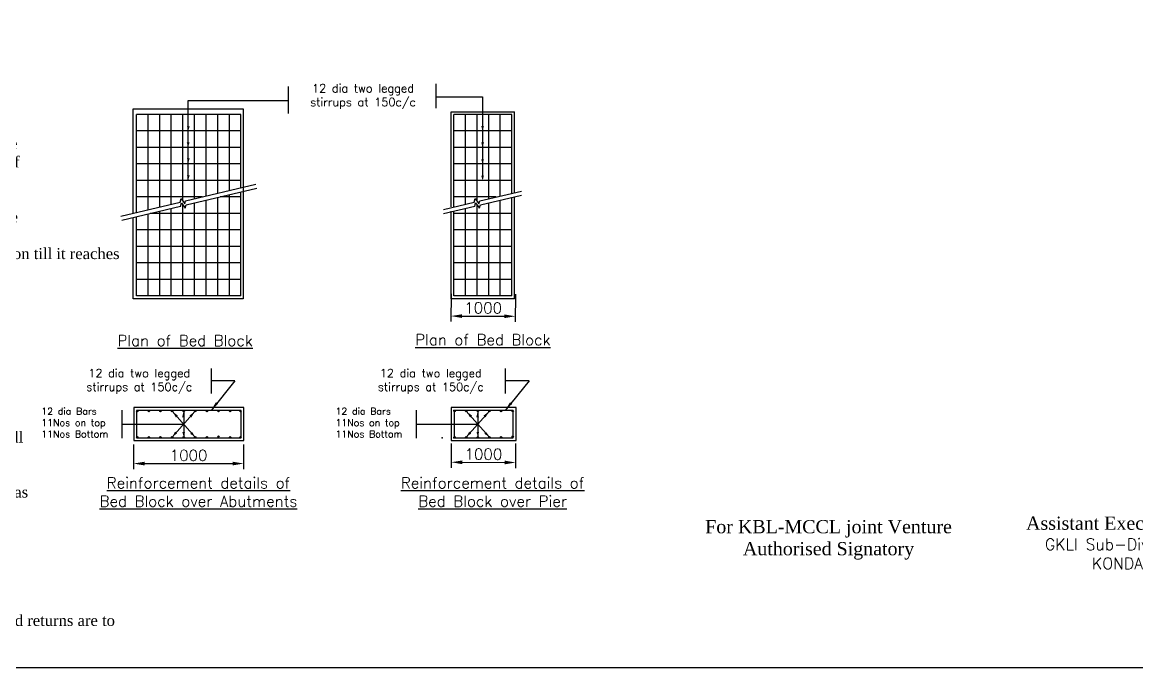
# Model space of a CAD drawing. Header units: inches. Extents: x 52682 to 53462, y 80994 to 81489.
# Drawn here: x 52900.8 to 53153.9, y 80993.9 to 81140.6 of the extents above; entities that cross this region are included whole.
import ezdxf

# ---------------------------------------------------------------- set-up
doc = ezdxf.new("R2010")
doc.units = ezdxf.units.IN
doc.header["$MEASUREMENT"] = 0
doc.styles.get("Standard").update_dxf_attribs({"font": 'romans.shx'})
doc.dimstyles.new('ISO-25', dxfattribs={"dimtxt": 2.5, "dimasz": 2.5, "dimexe": 1.25, "dimexo": 0.625, "dimtad": 1, "dimtxsty": 'Standard', "dimcen": 2.5, "dimadec": 0, "dimazin": 0, "dimtfac": 1, "dimtmove": 0, "dimatfit": 3, "dimfxl": 1, "dimarcsym": 0})

# ---------------------------------------------------------------- blocks, each defined once
blk = doc.blocks.new('*D269')
at = {"color": 0, "lineweight": -2, "transparency": 16777216}
for p, q in [((52926.05, 81044.67), (52926.05, 81039.07)), ((52951.05, 81044.67), (52951.05, 81039.07)), ((52928.55, 81040.32), (52948.55, 81040.32))]:
    blk.add_line(p, q, dxfattribs=at)
at = {"color": 0, "transparency": 16777216}
for points in [[(52928.55, 81040.74), (52928.55, 81039.9), (52926.05, 81040.32)], [(52948.55, 81040.74), (52948.55, 81039.9), (52951.05, 81040.32)]]:
    blk.add_solid(points, dxfattribs=at)
at = {"color": 0, "transparency": 16777216, "insert": (52938.55, 81042.19), "char_height": 2.5, "attachment_point": 5}
blk.add_mtext('1000', dxfattribs=at)
blk = doc.blocks.new('*D270')
at = {"color": 0, "lineweight": -2, "transparency": 16777216}
for p, q in [((52998.21, 81044.9), (52998.19, 81039.37)), ((53012.83, 81044.85), (53012.81, 81039.31)), ((53000.69, 81040.61), (53010.32, 81040.57))]:
    blk.add_line(p, q, dxfattribs=at)
at = {"color": 0, "transparency": 16777216}
for points in [[(53000.7, 81041.02), (53000.69, 81040.19), (52998.19, 81040.62)], [(53010.32, 81040.99), (53010.32, 81040.15), (53012.82, 81040.56)]]:
    blk.add_solid(points, dxfattribs=at)
at = {"color": 0, "transparency": 16777216, "insert": (53005.51, 81042.46), "char_height": 2.5, "attachment_point": 5, "rotation": 359.7851}
blk.add_mtext('1000', dxfattribs=at)
blk = doc.blocks.new('*D271')
at = {"color": 0, "lineweight": -2, "transparency": 16777216}
for p, q in [((52998.15, 81078.86), (52998.13, 81072.58)), ((53012.77, 81078.8), (53012.75, 81072.53)), ((53000.63, 81073.82), (53010.25, 81073.79))]:
    blk.add_line(p, q, dxfattribs=at)
at = {"color": 0, "transparency": 16777216}
for points in [[(53000.63, 81074.24), (53000.63, 81073.41), (52998.13, 81073.83)], [(53010.26, 81074.2), (53010.25, 81073.37), (53012.75, 81073.78)]]:
    blk.add_solid(points, dxfattribs=at)
at = {"color": 0, "transparency": 16777216, "insert": (53005.45, 81075.68), "char_height": 2.5, "attachment_point": 5, "rotation": 359.7851}
blk.add_mtext('1000', dxfattribs=at)

msp = doc.modelspace()

# ---------------------------------------------------------------- hatches: boundary and pattern name
for points in [[(52927.04, 81052.255, 1), (52926.74, 81052.255, 1)], [(52929.677, 81052.255, 1), (52929.377, 81052.255, 1)], [(52932.315, 81052.255, 1), (52932.015, 81052.255, 1)], [(52934.952, 81052.255, 1), (52934.652, 81052.255, 1)], [(52937.59, 81052.255, 1), (52937.29, 81052.255, 1)], [(52940.227, 81052.255, 1), (52939.927, 81052.255, 1)], [(52942.865, 81052.255, 1), (52942.565, 81052.255, 1)], [(52945.502, 81052.255, 1), (52945.202, 81052.255, 1)], [(52948.14, 81052.255, 1), (52947.84, 81052.255, 1)], [(52950.494, 81052.253, 1), (52950.194, 81052.253, 1)], [(52999.115, 81052.255, 1), (52998.815, 81052.255, 1)], [(53001.753, 81052.255, 1), (53001.453, 81052.255, 1)], [(53004.39, 81052.255, 1), (53004.09, 81052.255, 1)], [(53007.028, 81052.255, 1), (53006.728, 81052.255, 1)], [(53009.665, 81052.255, 1), (53009.365, 81052.255, 1)], [(53012.303, 81052.255, 1), (53012.003, 81052.255, 1)], [(52927.04, 81046.301, 1), (52926.74, 81046.301, 1)], [(52929.677, 81046.301, 1), (52929.377, 81046.301, 1)], [(52932.315, 81046.301, 1), (52932.015, 81046.301, 1)], [(52934.952, 81046.301, 1), (52934.652, 81046.301, 1)], [(52937.59, 81046.301, 1), (52937.29, 81046.301, 1)], [(52940.227, 81046.301, 1), (52939.927, 81046.301, 1)], [(52942.865, 81046.301, 1), (52942.565, 81046.301, 1)], [(52945.502, 81046.45, 1), (52945.202, 81046.45, 1)], [(52948.14, 81046.301, 1), (52947.84, 81046.301, 1)], [(52950.49, 81046.301, 1), (52950.19, 81046.301, 1)], [(52999.115, 81046.301, 1), (52998.815, 81046.301, 1)], [(53001.753, 81046.301, 1), (53001.453, 81046.301, 1)], [(53004.39, 81046.301, 1), (53004.09, 81046.301, 1)], [(53007.028, 81046.301, 1), (53006.728, 81046.301, 1)], [(53009.665, 81046.301, 1), (53009.365, 81046.301, 1)], [(53012.303, 81046.45, 1), (53012.003, 81046.45, 1)]]:
    msp.add_hatch(color=256).paths.add_polyline_path(points)

# ---------------------------------------------------------------- linework, layer by layer
for p, q in [((52961.168, 81125.973), (52961.168, 81119.839)), ((52994.727, 81126.565), (52994.727, 81121.066)), ((52938.456, 81104.74), (52938.456, 81122.821)), ((52938.456, 81122.821), (52961.038, 81122.821)), ((52994.727, 81123.673), (53005.332, 81123.673)), ((53005.332, 81123.673), (53005.332, 81105.078)), ((52925.965, 81097.199), (52925.965, 81120.888)), ((52925.965, 81120.888), (52950.965, 81120.888)), ((52950.965, 81120.888), (52950.965, 81077.768)), ((52998.167, 81120.24), (53012.604, 81120.24)), ((52998.167, 81098.621), (52998.167, 81120.24)), ((53012.604, 81101.734), (53012.604, 81120.24)), ((52950.454, 81119.643), (52926.716, 81119.643)), ((52926.716, 81097.376), (52926.716, 81119.643)), ((52929.354, 81097.999), (52929.354, 81119.643)), ((52931.991, 81098.621), (52931.991, 81119.643)), ((52934.629, 81099.244), (52934.629, 81119.643)), ((52937.266, 81099.916), (52937.266, 81119.643)), ((52939.904, 81100.489), (52939.904, 81119.643)), ((52942.541, 81101.111), (52942.541, 81119.643)), ((52945.179, 81101.734), (52945.179, 81119.643)), ((52947.816, 81102.356), (52947.816, 81119.643)), ((52950.454, 81102.979), (52950.454, 81119.643)), ((53011.979, 81119.643), (52998.792, 81119.643)), ((52998.792, 81098.621), (52998.792, 81119.643)), ((53001.429, 81099.244), (53001.429, 81119.643)), ((53004.067, 81099.916), (53004.067, 81119.643)), ((53006.704, 81100.489), (53006.704, 81119.643)), ((53009.342, 81101.111), (53009.342, 81119.643)), ((53011.979, 81101.734), (53011.979, 81119.643)), ((52950.454, 81115.893), (52926.716, 81115.893)), ((53011.979, 81115.893), (52998.792, 81115.893)), ((52950.454, 81112.143), (52926.716, 81112.143)), ((53011.979, 81112.143), (52998.792, 81112.143)), ((52950.454, 81108.393), (52926.716, 81108.393)), ((52950.454, 81108.393), (52926.716, 81108.393)), ((53011.979, 81108.393), (52998.792, 81108.393)), ((53011.979, 81108.393), (52998.792, 81108.393)), ((52950.454, 81104.643), (52926.716, 81104.643)), ((53011.979, 81104.643), (52998.792, 81104.643)), ((52937.887, 81100.013), (52953.859, 81103.782)), ((52938.021, 81099.081), (52954.074, 81102.87)), ((53004.687, 81100.013), (53014.135, 81102.243)), ((52923.149, 81096.534), (52936.621, 81099.714)), ((52941.617, 81100.893), (52926.716, 81100.893)), ((52936.62, 81099.712), (52936.833, 81100.511)), ((52936.729, 81098.762), (52936.933, 81099.569)), ((52936.833, 81100.511), (52937.687, 81099.339)), ((52936.94, 81099.552), (52937.793, 81098.38)), ((52937.687, 81099.339), (52937.89, 81100.023)), ((52942.541, 81078.393), (52942.541, 81100.148)), ((52945.179, 81078.393), (52945.179, 81100.77)), ((52950.454, 81100.893), (52945.698, 81100.893)), ((52947.816, 81078.393), (52947.816, 81101.393)), ((52950.454, 81078.393), (52950.454, 81102.015)), ((52996.452, 81098.069), (53003.421, 81099.714)), ((53008.417, 81100.893), (52998.792, 81100.893)), ((53003.42, 81099.712), (53003.634, 81100.511)), ((53003.529, 81098.762), (53003.734, 81099.569)), ((53003.634, 81100.511), (53004.487, 81099.339)), ((53003.74, 81099.552), (53004.593, 81098.38)), ((53004.487, 81099.339), (53004.69, 81100.023)), ((53004.821, 81099.081), (53014.164, 81101.286)), ((53009.342, 81078.393), (53009.342, 81100.148)), ((53011.979, 81078.393), (53011.979, 81100.77)), ((53012.604, 81077.768), (53012.604, 81100.77)), ((52923.364, 81095.622), (52936.733, 81098.777)), ((52929.354, 81078.393), (52929.354, 81097.035)), ((52950.454, 81097.143), (52929.81, 81097.143)), ((52950.454, 81097.143), (52929.81, 81097.143)), ((52931.991, 81078.393), (52931.991, 81097.658)), ((52934.629, 81078.393), (52934.629, 81098.28)), ((52937.266, 81078.393), (52937.266, 81099.104)), ((52937.769, 81098.363), (52938.029, 81099.105)), ((52939.904, 81078.393), (52939.904, 81099.525)), ((52996.432, 81097.101), (53003.533, 81098.777)), ((52998.167, 81077.768), (52998.167, 81097.658)), ((52998.792, 81078.393), (52998.792, 81097.658)), ((53011.979, 81097.143), (52998.792, 81097.143)), ((53011.979, 81097.143), (52998.792, 81097.143)), ((53001.429, 81078.393), (53001.429, 81098.28)), ((53004.067, 81078.393), (53004.067, 81099.104)), ((53004.569, 81098.363), (53004.83, 81099.105)), ((53006.704, 81078.393), (53006.704, 81099.525)), ((52925.965, 81077.768), (52925.965, 81096.235)), ((52926.716, 81078.393), (52926.716, 81096.413)), ((52950.454, 81093.393), (52926.716, 81093.393)), ((53011.979, 81093.393), (52998.792, 81093.393)), ((52950.454, 81089.643), (52926.716, 81089.643)), ((53011.979, 81089.643), (52998.792, 81089.643)), ((52950.454, 81085.893), (52926.716, 81085.893)), ((53011.979, 81085.893), (52998.792, 81085.893)), ((52950.454, 81082.143), (52926.716, 81082.143)), ((53011.979, 81082.143), (52998.792, 81082.143)), ((52950.965, 81077.768), (52925.965, 81077.768)), ((52950.454, 81078.393), (52926.716, 81078.393)), ((53012.604, 81077.768), (52998.167, 81077.768)), ((53011.979, 81078.393), (52998.792, 81078.393)), ((52943.65, 81061.932), (52943.65, 81056.245)), ((53010.45, 81061.932), (53010.45, 81056.245)), ((52949.061, 81059.088), (52943.65, 81052.402)), ((52949.061, 81059.088), (52943.65, 81059.088)), ((53015.861, 81059.088), (53010.45, 81052.402)), ((53015.861, 81059.088), (53010.45, 81059.088)), ((52923.405, 81052.479), (52923.405, 81046.084)), ((52926.113, 81053.027), (52926.113, 81045.527)), ((52951.113, 81053.027), (52926.113, 81053.027)), ((52934.802, 81052.255), (52939.978, 81046.413)), ((52934.802, 81046.301), (52939.978, 81052.142)), ((52937.44, 81052.255), (52937.44, 81046.451)), ((52951.113, 81045.527), (52951.113, 81053.027)), ((52990.205, 81052.479), (52990.205, 81046.084)), ((53012.917, 81053.027), (52998.212, 81053.027)), ((53001.603, 81052.255), (53006.778, 81046.413)), ((53001.603, 81046.301), (53006.778, 81052.142)), ((53004.24, 81052.255), (53004.24, 81046.451)), ((52923.405, 81049.281), (52937.351, 81049.281)), ((52990.205, 81049.281), (53004.151, 81049.281)), ((52923.405, 81046.084), (52923.405, 81046.084)), ((52926.113, 81045.527), (52951.113, 81045.527)), ((52990.205, 81046.084), (52990.205, 81046.084)), ((52998.212, 81045.527), (53012.917, 81045.527))]:
    msp.add_line(p, q)
at = {"lineweight": 30}
for p, q in [((52926.738, 81052.402), (52926.738, 81046.152)), ((52950.488, 81052.402), (52926.738, 81052.402)), ((52950.488, 81046.152), (52950.488, 81052.402)), ((52998.212, 81053.027), (52998.212, 81045.527)), ((52998.837, 81052.402), (52998.837, 81046.152)), ((53012.292, 81052.402), (52998.837, 81052.402)), ((53012.292, 81046.152), (53012.292, 81052.402)), ((53012.917, 81045.527), (53012.917, 81053.027)), ((52926.738, 81046.152), (52950.488, 81046.152)), ((52998.837, 81046.152), (53012.292, 81046.152))]:
    msp.add_line(p, q, dxfattribs=at)
msp.add_lwpolyline([(52682.478, 81489.155), (53461.655, 81489.155), (53461.655, 80993.934), (52682.478, 80993.934)], close=True)
for points in [[(52938.491, 81115.903, 0, 0.625, 0), (52938.491, 81116.94, 0.625, 0.625, 0)], [(53005.318, 81115.963, 0, 0.625, 0), (53005.318, 81117, 0.625, 0.625, 0)], [(52938.456, 81112.239, 0, 0.625, 0), (52938.456, 81113.276, 0.625, 0.625, 0)], [(53005.318, 81112.239, 0, 0.625, 0), (53005.318, 81113.276, 0.625, 0.625, 0)], [(52938.491, 81108.623, 0, 0.625, 0), (52938.491, 81109.66, 0.625, 0.625, 0)], [(53005.319, 81108.415, 0, 0.625, 0), (53005.319, 81109.452, 0.625, 0.625, 0)], [(52938.491, 81104.779, 0, 0.625, 0), (52938.491, 81105.816, 0.625, 0.625, 0)], [(53005.319, 81104.691, 0, 0.625, 0), (53005.319, 81105.728, 0.625, 0.625, 0)], [(52943.65, 81052.402, 0, 0.625, 0), (52945.003, 81054.074, 0.625, 0.625, 0)], [(53010.45, 81052.402, 0, 0.625, 0), (53011.803, 81054.074, 0.625, 0.625, 0)], [(52934.902, 81052.142, 0, 0.625, 0), (52935.905, 81050.999, 0.625, 0.625, 0)], [(52937.386, 81052.11, 0, 0.625, 0), (52937.386, 81050.808, 0.625, 0.625, 0)], [(52939.967, 81052.158, 0, 0.625, 0), (52938.964, 81050.999, 0.625, 0.625, 0)], [(53001.702, 81052.142, 0, 0.625, 0), (53002.705, 81050.999, 0.625, 0.625, 0)], [(53004.187, 81052.11, 0, 0.625, 0), (53004.187, 81050.808, 0.625, 0.625, 0)], [(53006.767, 81052.158, 0, 0.625, 0), (53005.764, 81050.999, 0.625, 0.625, 0)], [(52934.902, 81046.413, 0, 0.625, 0), (52935.714, 81047.372, 0.625, 0.625, 0)], [(52934.902, 81046.413, 0, 0.5, 0), (52934.902, 81046.413, 0.5, 0.5, 0)], [(52937.434, 81046.479, 0, 0.625, 0), (52937.434, 81047.516, 0.625, 0.625, 0)], [(52939.919, 81046.479, 0, 0.625, 0), (52939.155, 81047.277, 0.625, 0.625, 0)], [(53001.702, 81046.413, 0, 0.625, 0), (53002.514, 81047.372, 0.625, 0.625, 0)], [(53001.702, 81046.413, 0, 0.5, 0), (53001.702, 81046.413, 0.5, 0.5, 0)], [(53004.234, 81046.479, 0, 0.625, 0), (53004.234, 81047.516, 0.625, 0.625, 0)], [(53006.72, 81046.479, 0, 0.625, 0), (53005.955, 81047.277, 0.625, 0.625, 0)]]:
    msp.add_lwpolyline(points, format="xyseb")
for centre in [(52926.89, 81052.255), (52929.527, 81052.255), (52932.165, 81052.255), (52934.802, 81052.255), (52937.44, 81052.255), (52940.077, 81052.255), (52942.715, 81052.255), (52945.352, 81052.255), (52947.99, 81052.255), (52950.344, 81052.253), (52998.965, 81052.255), (53001.603, 81052.255), (53004.24, 81052.255), (53006.878, 81052.255), (53009.515, 81052.255), (53012.153, 81052.255), (52926.89, 81046.301), (52929.527, 81046.301), (52932.165, 81046.301), (52934.802, 81046.301), (52937.44, 81046.301), (52940.077, 81046.301), (52942.715, 81046.301), (52945.352, 81046.45), (52947.99, 81046.301), (52950.34, 81046.301), (52998.965, 81046.301), (53001.603, 81046.301), (53004.24, 81046.301), (53006.878, 81046.301), (53009.515, 81046.301), (53012.153, 81046.45)]:
    msp.add_circle(centre, 0.15)
for p in [(52932.016, 81052.402), (52932.016, 81052.402), (52932.016, 81052.402), (52934.655, 81052.402), (52934.655, 81052.402), (52934.655, 81052.402), (52937.294, 81052.402), (52937.294, 81052.402), (52937.294, 81052.402), (52939.933, 81052.402), (52939.933, 81052.402), (52939.933, 81052.402), (52942.571, 81052.402), (52942.571, 81052.402), (52942.571, 81052.402), (52945.21, 81052.402), (52945.21, 81052.402), (52945.21, 81052.402), (52947.849, 81052.402), (52947.849, 81052.402), (52947.849, 81052.402), (52998.816, 81052.402), (52998.816, 81052.402), (52998.816, 81052.402), (53001.455, 81052.402), (53001.455, 81052.402), (53001.455, 81052.402), (53004.094, 81052.402), (53004.094, 81052.402), (53004.094, 81052.402), (53006.733, 81052.402), (53006.733, 81052.402), (53006.733, 81052.402), (53009.372, 81052.402), (53009.372, 81052.402), (53009.372, 81052.402), (53012.011, 81052.402), (53012.011, 81052.402), (53012.011, 81052.402), (52929.377, 81046.152), (52932.016, 81046.152), (52934.655, 81046.152), (52937.294, 81046.152), (52939.933, 81046.152), (52942.571, 81046.152), (52945.21, 81046.152), (52947.849, 81046.152), (52996.177, 81046.152), (52998.816, 81046.152), (53001.455, 81046.152), (53004.094, 81046.152), (53006.733, 81046.152), (53009.372, 81046.152), (53012.011, 81046.152)]:
    msp.add_point(p)

# ---------------------------------------------------------------- texts
at = {"insert": (52720.179, 81135.124), "char_height": 2.5, "attachment_point": 1}
msp.add_mtext("\\P{\\fTimes New Roman|b0|i0|c0|p18;  13) The notes accompanying the drawing shall be kept in the view during execution.\\P  14) Suitable approach and tail channels may be formed at the time of execution to meet the actual   vagu  course by\\P        allowing safe velocities, and as per the hydraulic calculations made in the design analysis and as per the site\\P        conditions.\\P  15) The Engineer-in-charge of construction shall satisfy himself about the suitability of        drawing of super passage\\P        with reference to the field conditions; before taking up the execution of the work .The bed level and other H.P's of\\P        canal now adopted in the design and drawings are as per the approved H.Ps .\\P  16) The coarse aggregate for all R.C.C. work shall be 20mm graded hard granite variety and machine crushed metal.\\P  17) Concrete for M20 grade shall have a specified characteristics compressive strength of 20 N/mm2 on 150mm cube\\P        at 28 days.\\P  18) Tail channel with bed width as shown in the drawing and 1½ : 1 side slopes has to be excavated from D/s transition till it reaches\\P        the natural vagu course as per the site condition.\\P  19) Length of laps in reinforcing bars shall be according to the clause26.2.5.1 of IS 456-2000.\\P  20) The following are the permissible stress considered in the design of R.C.C members.\\P       (1) For faces away from water retaining sides\\P              Stress in steel            :1840 kg/cm2\\P             Stress in concrete      :70kg/cm2\\P     (2) For faces in direct contact with water \\P              Stress in Steel           :1500Kg/cm2\\P              Stress in concrete     :50kg/cm2\\P  21) The reinforcement in the vertical wall/beam and in the slab are to be staggered  so that the bars    in horizontal will\\P        be just at the centre of bars in verticals and vice versa in order to avoid crowding of bars at corners to facilitate\\P        better placement of concrete.\\P  22) Full scale elevation for the bars shall be laid out on plane plastered floor to the dimensions shown in drawing, so as\\P        to get correct clearance between different bars and then the bars bent up to the proper shape. \\P  23) Clear cover of concrete shall be as follows:\\P         (a)Vertical members       =  40mm\\P         (b)Horizontal members  =  30mm.\\P  24)Skin reinforcement shall be provided with 8 mm dia  @ 250c/c  in abutments and pier.\\P   25)Necessary arrangements should be made for the continuity of the inspection track.\\P   26) During execution if inferier soils are met with at foundation levels of wings and returns, the sections of wings and returns are to \\P        to be revised suitably. }", dxfattribs=at)
for s, insert, char_height, width, attachment_point in [('12 dia two legged \\Pstirrups at 150c/c', (52978.174, 81126.521), 1.875, 33.7924, 2), ('{\\LPlan of Bed Block}', (52937.778, 81069.526), 2.5, 39.17363, 2), ('{\\LPlan of Bed Block}', (53005.393, 81069.706), 2.5, 39.17363, 2), ('12 dia two legged \\Pstirrups at 150c/c', (52927.352, 81061.804), 1.875, 65.37307, 2), ('12 dia two legged \\Pstirrups at 150c/c', (52993.554, 81061.804), 1.875, 33.7924, 2), ('12 dia Bars 11Nos on top 11Nos Bottom', (52905.101, 81053.004), 1.5625, 18.17926, 1), ('12 dia Bars 11Nos on top \\P11Nos Bottom', (52971.901, 81053.004), 1.5625, 18.17926, 1), ('{\\LReinforcement details of\\PBed Block over Abutments}', (52940.802, 81037.192), 2.5, 75.31402, 2), ('{\\LReinforcement details of\\PBed Block over Pier}', (53007.603, 81037.192), 2.5, 75.31402, 2)]:
    msp.add_mtext(s, dxfattribs=dict(insert=insert, char_height=char_height, width=width, attachment_point=attachment_point))
at = {"color": 0, "char_height": 2.6, "attachment_point": 5}
for s, insert in [('{\\fTimes New Roman|b0|i0|c0|p18;\\H1.154x;For KBL-MCCL joint Venture\\PAuthorised Signatory}', (53083.89, 81022.987)), ('{\\fTimes New Roman|b0|i0|c0|p18;\\H1.154x;\\PAssistant Executive Engineer\\P}GKLI Sub-Division No- 4\\PKONDAPURAM', (53155.422, 81024.808))]:
    msp.add_mtext(s, dxfattribs=dict(at, insert=insert))

# ---------------------------------------------------------------- dimensions: what is measured, and where the dimension line sits
dim = msp.add_linear_dim(base=(53012.754, 81073.778), p1=(52998.152, 81079.482), p2=(53012.775, 81079.427), angle=359.7851, text='1000', dimstyle='ISO-25')
dim.commit()
dim.dimension.update_dxf_attribs({"geometry": '*D271', "text_midpoint": (53005.442, 81073.806), "dimtype": 161})
for p1, p2, distance, picture, middle in [((52926.052, 81045.3), (52951.052, 81045.3), -4.98, '*D269', (52938.552, 81042.195)), ((52998.212, 81045.527), (53012.836, 81045.473), -4.911, '*D270', (53005.513, 81042.464))]:
    dim = msp.add_aligned_dim(p1=p1, p2=p2, distance=distance, text='1000', dimstyle='ISO-25')
    dim.commit()
    dim.dimension.update_dxf_attribs({"geometry": picture, "text_midpoint": middle})

doc.saveas('drawing.dxf')
